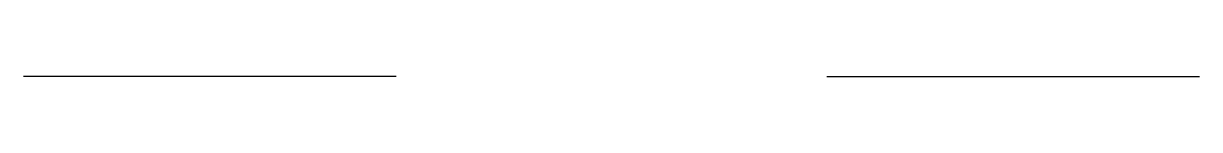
# Model space of a CAD drawing. Header units: metres. Extents: x -11.1 to 11.1, y 0 to 0.
import ezdxf

# ---------------------------------------------------------------- set-up
doc = ezdxf.new("R2010")
doc.units = ezdxf.units.M
doc.layers.add('cableb1', color=18, linetype='Continuous', true_color=0x000000)

msp = doc.modelspace()

# ---------------------------------------------------------------- linework, layer by layer
at = {"layer": 'cableb1', "color": 2, "true_color": 0xffff00}
for p, q in [((-5.081, 0, -0.893), (-11.067, 0, -1.289)), ((-4.9, 0, -2.377), (-10.806, 0, -3.431)), ((-4.556, 0, -3.831), (-10.311, 0, -5.53)), ((-4.054, 0, -5.239), (-9.586, 0, -7.563)), ((4.054, 0, -5.239), (9.586, 0, -7.563)), ((4.556, 0, -3.831), (10.311, 0, -5.53)), ((4.9, 0, -2.377), (10.806, 0, -3.431)), ((5.081, 0, -0.893), (11.067, 0, -1.289))]:
    msp.add_line(p, q, dxfattribs=at)

doc.saveas('drawing.dxf')
